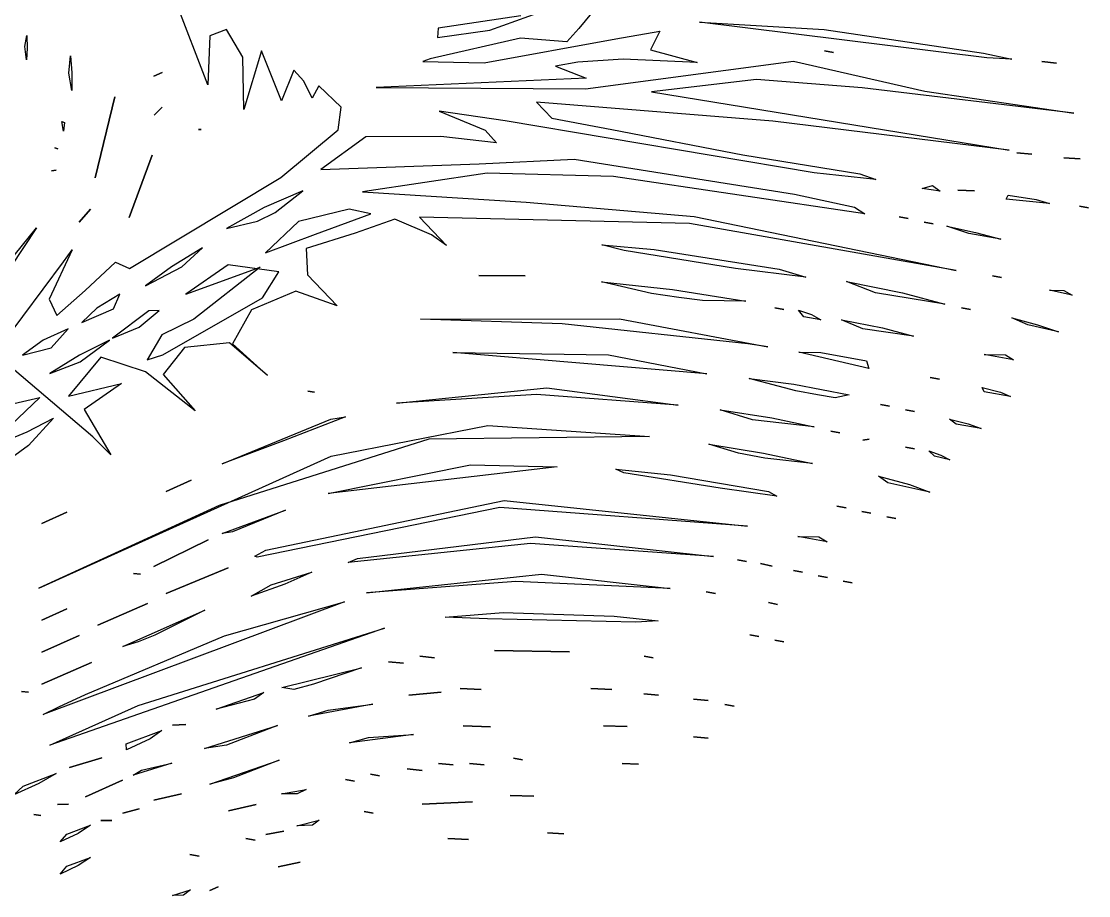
# Model space of a CAD drawing. Extents: x 11.5 to 31.3, y 131.8 to 144.7.
# Drawn here: x 24.59 to 31.28, y 132.23 to 137.71 of the extents above; entities that cross this region are included whole.
import ezdxf

# ---------------------------------------------------------------- set-up
doc = ezdxf.new("R2010")
doc.units = 0

msp = doc.modelspace()

# ---------------------------------------------------------------- linework, layer by layer
at = {"layer": 'Image'}
for p, q in [((27.5249, 137.649315), (28.632176, 138.050297)), ((25.756086, 137.306736), (25.555313, 137.833273)), ((27.719096, 137.739452), (27.201826, 137.662973)), ((28.162981, 137.757802), (28.083091, 137.660164)), ((30.640817, 137.477394), (28.839695, 137.7007)), ((28.839695, 137.7007), (29.620562, 137.654013)), ((25.874737, 137.654164), (25.76956, 137.614487)), ((25.977335, 137.481906), (25.874737, 137.654164)), ((27.201826, 137.662973), (27.196323, 137.603511)), ((27.196323, 137.603511), (27.5249, 137.649315)), ((28.083091, 137.660164), (28.006687, 137.57626)), ((28.314916, 137.595512), (28.589766, 137.643059)), ((28.589766, 137.643059), (28.532842, 137.526593)), ((29.620562, 137.654013), (30.620569, 137.505377)), ((24.609476, 137.548594), (24.622581, 137.616234)), ((24.622581, 137.616234), (24.625116, 137.537168)), ((25.76956, 137.614487), (25.756086, 137.306736)), ((27.717726, 137.599684), (27.150994, 137.469845)), ((27.489486, 137.445114), (28.314916, 137.595512)), ((28.006687, 137.57626), (27.717726, 137.599684)), ((24.61983, 137.463816), (24.609476, 137.548594)), ((24.609476, 137.548594), (24.609476, 137.548594)), ((24.625116, 137.537168), (24.61983, 137.463816)), ((26.093791, 137.520074), (25.983071, 137.153851)), ((26.218879, 137.207197), (26.093791, 137.520074)), ((28.532842, 137.526593), (28.824212, 137.447741)), ((29.622853, 137.521171), (29.679973, 137.510597)), ((29.679973, 137.510597), (29.622853, 137.521171)), ((29.622853, 137.521171), (29.622853, 137.521171)), ((30.620569, 137.505377), (30.796802, 137.468513)), ((24.8847, 137.380727), (24.896238, 137.489986)), ((24.896238, 137.489986), (24.904976, 137.381947)), ((25.983071, 137.153851), (25.977335, 137.481906)), ((27.150994, 137.469845), (27.104821, 137.453682)), ((27.104821, 137.453682), (27.489486, 137.445114)), ((28.076402, 137.449924), (27.937476, 137.424092)), ((28.360938, 137.468359), (28.076402, 137.449924)), ((28.125268, 137.282336), (29.427958, 137.455704)), ((28.824212, 137.447741), (28.360938, 137.468359)), ((29.427958, 137.455704), (30.251754, 137.268139)), ((30.796802, 137.468513), (30.640817, 137.477395)), ((30.640817, 137.477395), (30.640817, 137.477394)), ((30.985286, 137.453325), (31.077742, 137.444137)), ((31.077742, 137.444137), (30.985286, 137.453325)), ((30.985286, 137.453325), (30.985286, 137.453325)), ((24.903576, 137.273298), (24.8847, 137.380727)), ((24.8847, 137.380727), (24.8847, 137.380727)), ((24.904976, 137.381947), (24.903576, 137.273298)), ((25.418564, 137.36196), (25.47149, 137.384636)), ((25.47149, 137.384636), (25.418564, 137.36196)), ((26.296939, 137.399802), (26.218879, 137.207197)), ((26.359653, 137.330568), (26.296939, 137.399802)), ((27.937476, 137.424092), (28.12879, 137.349996)), ((25.418564, 137.36196), (25.418564, 137.36196)), ((26.410709, 137.223419), (26.359653, 137.330568)), ((26.453794, 137.30228), (26.410709, 137.223419)), ((26.593397, 137.168539), (26.453794, 137.30228)), ((28.12879, 137.349996), (26.812077, 137.290042)), ((29.197011, 137.340676), (28.53825, 137.263194)), ((29.858789, 137.288131), (29.197011, 137.340676)), ((25.051298, 136.726043), (25.174115, 137.233584)), ((25.174115, 137.233584), (25.051298, 136.726043)), ((26.812077, 137.290042), (28.125268, 137.282336)), ((28.53825, 137.263194), (30.780538, 136.897891)), ((31.185163, 137.129365), (29.858789, 137.288131)), ((30.251754, 137.268139), (31.185163, 137.129365)), ((25.421305, 137.118551), (25.471509, 137.167687)), ((25.471509, 137.167687), (25.421305, 137.118551)), ((26.574979, 137.026224), (26.593397, 137.168539)), ((29.298316, 137.079086), (27.817854, 137.199065)), ((27.817854, 137.199065), (27.913927, 137.098768)), ((25.421305, 137.118551), (25.421305, 137.118551)), ((27.620534, 137.081259), (27.208321, 137.142919)), ((27.208321, 137.142919), (27.495098, 137.022822)), ((27.913927, 137.098768), (28.289157, 137.027449)), ((24.841222, 137.078565), (24.858207, 137.072645)), ((24.852266, 137.016837), (24.841222, 137.078565)), ((24.841222, 137.078565), (24.841222, 137.078565)), ((24.858207, 137.072645), (24.852266, 137.016837)), ((25.697695, 137.028205), (25.714845, 137.028205)), ((25.714845, 137.028205), (25.697695, 137.028205)), ((25.697695, 137.028205), (25.697695, 137.028205)), ((29.558318, 136.755595), (27.620534, 137.081259)), ((30.780538, 136.897891), (29.298316, 137.079086)), ((26.215511, 136.727645), (26.574979, 137.026224)), ((26.74859, 136.98203), (26.465719, 136.778154)), ((27.217323, 136.984605), (26.74859, 136.98203)), ((27.567599, 136.945122), (27.217323, 136.984605)), ((27.495098, 137.022822), (27.567599, 136.945122)), ((28.289157, 137.027449), (29.111012, 136.868246)), ((24.797702, 136.913495), (24.81751, 136.905869)), ((24.81751, 136.905869), (24.797702, 136.913495)), ((24.797702, 136.913495), (24.797702, 136.913495)), ((25.263604, 136.477039), (25.408847, 136.86705)), ((25.408847, 136.86705), (25.263604, 136.477039)), ((27.458305, 136.811914), (28.054427, 136.842975)), ((28.054427, 136.842975), (28.605134, 136.75331)), ((29.111012, 136.868246), (29.844442, 136.750777)), ((30.829298, 136.882574), (30.921755, 136.873386)), ((30.921755, 136.873386), (30.829298, 136.882574)), ((30.829298, 136.882574), (30.829298, 136.882574)), ((31.122515, 136.850018), (31.226199, 136.844159)), ((31.226199, 136.844159), (31.122515, 136.850018)), ((31.122515, 136.850018), (31.122515, 136.850018)), ((24.77763, 136.769458), (24.805446, 136.773741)), ((24.805446, 136.773741), (24.77763, 136.769458)), ((24.77763, 136.769458), (24.77763, 136.769458)), ((26.465719, 136.778154), (27.458305, 136.811914)), ((25.051298, 136.726043), (25.051298, 136.726043)), ((25.266074, 136.157114), (26.215511, 136.727645)), ((27.50745, 136.753696), (26.725664, 136.637456)), ((28.300429, 136.732547), (27.50745, 136.753696)), ((29.87499, 136.498553), (28.300429, 136.732547)), ((28.605134, 136.75331), (29.43469, 136.622772)), ((29.945141, 136.714283), (29.558318, 136.755595)), ((29.844442, 136.750777), (29.945141, 136.714283)), ((26.352853, 136.642704), (26.110848, 136.539866)), ((26.178991, 136.507809), (26.352853, 136.642704)), ((26.725664, 136.637456), (27.75207, 136.572458)), ((30.234606, 136.658894), (30.300733, 136.676361)), ((30.34873, 136.64208), (30.234606, 136.658894)), ((30.234606, 136.658894), (30.234606, 136.658894)), ((30.300733, 136.676361), (30.34873, 136.64208)), ((30.459578, 136.648586), (30.563263, 136.642727)), ((30.563263, 136.642727), (30.459578, 136.648586)), ((30.459578, 136.648586), (30.459578, 136.648586)), ((27.75207, 136.572458), (28.806487, 136.482561)), ((29.43469, 136.622772), (29.810293, 136.541432)), ((30.761057, 136.591748), (30.774169, 136.616312)), ((31.032586, 136.564639), (30.761057, 136.591748)), ((30.761057, 136.591748), (30.761057, 136.591748)), ((30.774169, 136.616312), (30.950818, 136.590052)), ((30.950818, 136.590052), (31.032586, 136.564639)), ((24.951204, 136.44708), (25.020962, 136.528852)), ((25.020962, 136.528852), (24.951204, 136.44708)), ((26.110848, 136.539866), (25.875121, 136.407337)), ((26.067818, 136.453163), (26.178991, 136.507809)), ((26.64356, 136.529723), (26.324952, 136.452231)), ((26.43267, 136.371332), (26.778422, 136.499188)), ((26.778422, 136.499188), (26.64356, 136.529723)), ((29.810293, 136.541432), (29.87499, 136.498553)), ((31.221702, 136.547537), (31.278821, 136.536963)), ((31.278821, 136.536963), (31.221702, 136.547537)), ((31.221702, 136.547537), (31.221702, 136.547537)), ((24.951204, 136.44708), (24.951204, 136.44708)), ((25.263604, 136.477039), (25.263604, 136.477039)), ((25.875121, 136.407337), (26.067818, 136.453163)), ((26.324952, 136.452231), (26.119465, 136.256008)), ((26.928344, 136.466101), (26.680888, 136.379245)), ((27.159995, 136.367744), (26.928344, 136.466101)), ((28.776246, 136.439236), (27.084274, 136.479473)), ((27.084274, 136.479473), (27.252939, 136.300195)), ((30.449069, 136.144027), (28.776246, 136.439236)), ((28.806487, 136.482561), (30.449069, 136.144027)), ((30.090808, 136.480388), (30.147927, 136.469814)), ((30.147927, 136.469814), (30.090808, 136.480388)), ((30.090808, 136.480388), (30.090808, 136.480388)), ((30.246793, 136.446814), (30.303912, 136.43624)), ((30.303912, 136.43624), (30.246793, 136.446814)), ((30.246793, 136.446814), (30.246793, 136.446814)), ((24.683693, 136.412106), (24.400395, 135.98527)), ((24.542864, 136.237775), (24.683693, 136.412106)), ((26.119465, 136.256008), (26.43267, 136.371332)), ((26.680888, 136.379245), (26.374036, 136.282635)), ((26.43267, 136.371332), (26.43267, 136.371332)), ((27.252939, 136.300195), (27.159995, 136.367744)), ((30.527079, 136.376149), (30.389311, 136.421773)), ((30.389311, 136.421773), (30.569054, 136.38333)), ((30.727809, 136.341296), (30.527079, 136.376149)), ((30.527079, 136.376149), (30.527079, 136.376149)), ((30.569054, 136.38333), (30.727809, 136.341296)), ((28.366055, 136.26882), (28.227746, 136.305687)), ((28.227746, 136.305687), (28.554975, 136.275654)), ((24.906188, 136.273728), (24.763202, 135.965274)), ((24.852467, 136.198856), (24.906188, 136.273728)), ((25.723823, 136.286552), (25.528432, 136.168031)), ((25.594047, 136.167401), (25.723823, 136.286552)), ((26.374036, 136.282635), (26.381675, 136.116845)), ((29.064718, 136.15674), (28.366055, 136.26882)), ((28.554975, 136.275654), (29.338299, 136.151891)), ((24.470903, 135.684013), (24.852467, 136.198856)), ((24.987845, 136.019383), (25.179251, 136.197248)), ((25.179251, 136.197248), (25.266074, 136.157114)), ((25.528432, 136.168031), (25.365847, 136.049195)), ((25.365847, 136.049195), (25.594043, 136.167401)), ((25.594043, 136.167401), (25.594047, 136.167401)), ((25.883656, 136.17902), (25.618399, 135.995784)), ((25.618399, 135.995784), (26.085416, 136.165341)), ((26.085416, 136.165341), (25.66984, 135.840452)), ((26.202542, 136.136345), (25.883656, 136.17902)), ((26.100716, 135.97269), (26.202542, 136.136345)), ((26.381675, 136.116845), (26.567041, 135.923473)), ((27.456122, 136.112602), (27.746512, 136.109941)), ((27.746512, 136.109941), (27.456122, 136.112602)), ((27.456122, 136.112602), (27.456122, 136.112602)), ((29.50687, 136.101681), (29.064718, 136.15674)), ((29.064718, 136.15674), (29.064718, 136.15674)), ((29.338299, 136.151891), (29.50687, 136.101681)), ((30.675753, 136.11108), (30.732872, 136.100505)), ((30.732872, 136.100505), (30.675753, 136.11108)), ((30.675753, 136.11108), (30.675753, 136.11108)), ((28.538266, 135.999332), (28.224252, 136.073289)), ((28.224252, 136.073289), (28.669285, 136.024928)), ((28.669285, 136.024928), (29.128901, 135.952804)), ((29.942136, 136.004211), (29.760405, 136.074542)), ((29.760405, 136.074542), (30.111056, 136.003495)), ((24.763202, 135.965274), (24.809836, 135.862423)), ((24.809836, 135.862423), (24.987845, 136.019383)), ((25.205126, 135.996638), (25.060324, 135.908903)), ((25.165087, 135.904529), (25.205126, 135.996638)), ((25.475438, 135.615851), (26.100716, 135.97269)), ((26.308189, 136.015074), (26.030275, 135.898156)), ((26.567041, 135.923473), (26.308189, 136.015074)), ((28.71029, 135.975094), (28.538266, 135.999332)), ((28.858634, 135.955467), (28.71029, 135.975094)), ((30.377247, 135.932805), (29.942136, 136.004211)), ((29.942136, 136.004211), (29.942136, 136.004211)), ((30.111056, 136.003495), (30.377247, 135.932805)), ((31.03403, 136.020999), (31.122931, 136.019864)), ((31.174649, 135.990167), (31.03403, 136.020999)), ((31.03403, 136.020999), (31.03403, 136.020999)), ((31.122931, 136.019864), (31.174649, 135.990167)), ((25.060324, 135.908903), (24.967903, 135.81898)), ((24.967903, 135.81898), (25.165087, 135.904529)), ((25.387034, 135.892179), (25.160483, 135.719737)), ((25.165087, 135.904529), (25.165087, 135.904529)), ((25.326219, 135.788719), (25.452401, 135.894024)), ((25.452401, 135.894024), (25.387034, 135.892179)), ((26.030275, 135.898156), (25.911894, 135.684895)), ((29.128901, 135.952804), (28.858634, 135.955467)), ((29.31088, 135.909637), (29.368002, 135.899063)), ((29.368002, 135.899063), (29.31088, 135.909637)), ((29.31088, 135.909637), (29.31088, 135.909637)), ((29.493676, 135.853129), (29.458903, 135.895027)), ((29.458903, 135.895027), (29.541467, 135.868763)), ((30.480771, 135.909637), (30.53789, 135.899063)), ((30.53789, 135.899063), (30.480771, 135.909637)), ((30.480771, 135.909637), (30.480771, 135.909637)), ((25.66984, 135.840452), (25.46886, 135.741274)), ((27.090995, 135.83996), (28.338061, 135.841948)), ((27.977793, 135.809702), (27.090995, 135.83996)), ((28.338061, 135.841948), (29.267005, 135.665804)), ((29.600136, 135.834681), (29.493676, 135.853129)), ((29.493676, 135.853129), (29.493676, 135.853129)), ((29.541467, 135.868763), (29.600136, 135.834681)), ((29.864142, 135.779456), (29.728953, 135.834315)), ((29.728953, 135.834315), (29.985736, 135.785331)), ((30.897542, 135.80403), (30.797999, 135.847009)), ((30.797999, 135.847009), (30.959112, 135.803575)), ((24.880759, 135.779388), (24.725075, 135.708145)), ((24.775188, 135.660075), (24.880759, 135.779388)), ((25.160483, 135.719737), (25.326219, 135.788719)), ((29.142709, 135.685268), (27.977793, 135.809702)), ((30.181722, 135.733409), (29.864142, 135.779456)), ((29.864142, 135.779456), (29.864142, 135.779456)), ((29.985736, 135.785331), (30.181722, 135.733409)), ((31.089441, 135.760369), (30.897542, 135.80403)), ((30.897542, 135.80403), (30.897542, 135.80403)), ((30.959112, 135.803575), (31.089441, 135.760369)), ((24.725075, 135.708145), (24.594448, 135.612867)), ((25.140016, 135.707094), (24.952192, 135.613594)), ((24.957577, 135.571913), (25.140016, 135.707094)), ((25.46886, 135.741274), (25.377609, 135.585282)), ((25.891987, 135.690378), (25.610635, 135.662591)), ((26.131643, 135.487467), (25.891987, 135.690378)), ((24.594448, 135.612867), (24.775188, 135.660075)), ((24.775188, 135.660075), (24.775188, 135.660075)), ((25.610635, 135.662591), (25.476188, 135.491836)), ((25.911894, 135.684895), (26.131643, 135.487467)), ((28.885984, 135.497295), (27.292099, 135.631415)), ((27.292099, 135.631415), (28.269347, 135.615788)), ((29.267005, 135.665804), (29.142709, 135.685268)), ((29.89989, 135.531026), (29.462377, 135.632367)), ((29.462377, 135.632367), (29.599325, 135.630695)), ((29.599325, 135.630695), (29.886555, 135.579189)), ((25.036398, 135.102662), (24.487975, 135.567268)), ((24.952192, 135.613594), (24.767061, 135.499253)), ((24.767061, 135.499253), (24.957577, 135.571913)), ((25.086284, 135.601186), (24.883115, 135.357573)), ((24.957577, 135.571913), (24.957577, 135.571913)), ((25.365792, 135.508859), (25.086284, 135.601186)), ((25.377609, 135.585282), (25.475438, 135.615845)), ((25.475438, 135.615845), (25.475438, 135.615851)), ((28.269347, 135.615788), (28.885984, 135.497295)), ((29.886555, 135.579189), (29.89989, 135.531026)), ((30.624572, 135.618116), (30.757359, 135.616969)), ((30.80857, 135.585367), (30.624572, 135.618116)), ((30.624572, 135.618116), (30.624572, 135.618116)), ((30.757359, 135.616969), (30.80857, 135.585367)), ((25.677246, 135.265841), (25.365792, 135.508859)), ((25.476188, 135.491836), (25.677246, 135.265841)), ((28.885984, 135.497295), (28.885984, 135.497295)), ((29.89989, 135.531026), (29.89989, 135.531026)), ((24.883115, 135.357573), (25.21502, 135.436376)), ((25.21502, 135.436376), (24.981807, 135.274396)), ((29.443638, 135.390684), (29.151251, 135.467361)), ((29.151251, 135.467361), (29.42964, 135.431835)), ((29.42964, 135.431835), (29.776494, 135.364658)), ((30.285789, 135.473181), (30.342909, 135.462607)), ((30.342909, 135.462607), (30.285789, 135.473181)), ((30.285789, 135.473181), (30.285789, 135.473181)), ((26.383073, 135.387267), (26.426666, 135.382281)), ((26.426666, 135.382281), (26.383073, 135.387267)), ((26.383073, 135.387267), (26.383073, 135.387267)), ((26.93942, 135.312977), (27.883107, 135.410061)), ((27.81758, 135.366916), (26.93942, 135.312977)), ((28.704647, 135.300695), (27.81758, 135.366916)), ((27.883107, 135.410061), (28.704647, 135.300695)), ((29.578556, 135.365713), (29.443638, 135.390684)), ((29.689507, 135.346385), (29.578556, 135.365713)), ((29.776494, 135.364658), (29.689507, 135.346385)), ((30.624572, 135.3831), (30.611456, 135.411087)), ((30.611456, 135.411087), (30.725605, 135.382953)), ((30.789239, 135.354893), (30.624572, 135.3831)), ((30.624572, 135.3831), (30.624572, 135.3831)), ((30.725605, 135.382953), (30.789239, 135.354893)), ((24.486167, 135.298158), (24.704731, 135.349486)), ((24.704731, 135.349486), (24.525177, 135.176863)), ((26.93942, 135.312977), (26.93942, 135.312977)), ((29.97382, 135.305309), (30.030939, 135.294735)), ((30.030939, 135.294735), (29.97382, 135.305309)), ((29.97382, 135.305309), (29.97382, 135.305309)), ((24.981807, 135.274396), (25.148904, 134.989327)), ((26.62028, 135.22668), (26.231828, 135.076757)), ((26.527702, 135.211822), (26.62028, 135.22668)), ((29.170654, 135.207661), (28.967817, 135.272272)), ((28.967817, 135.272272), (29.293669, 135.221669)), ((29.293669, 135.221669), (29.558015, 135.164062)), ((30.129805, 135.271735), (30.186924, 135.26116)), ((30.186924, 135.26116), (30.129805, 135.271735)), ((30.129805, 135.271735), (30.129805, 135.271735)), ((24.625255, 135.133239), (24.790475, 135.218405)), ((24.790475, 135.218405), (24.633074, 135.048523)), ((25.847522, 134.933042), (26.527702, 135.211822)), ((26.53009, 134.981341), (27.5131, 135.174019)), ((27.5131, 135.174019), (28.525839, 135.103492)), ((29.558015, 135.164062), (29.170654, 135.207661)), ((29.170654, 135.207661), (29.170654, 135.207661)), ((30.449085, 135.181655), (30.406857, 135.212032)), ((30.406857, 135.212032), (30.524432, 135.183838)), ((30.604334, 135.154553), (30.449085, 135.181655)), ((30.449085, 135.181655), (30.449085, 135.181655)), ((30.524432, 135.183838), (30.604334, 135.154553)), ((24.360889, 135.023658), (24.625255, 135.133239)), ((25.148904, 134.989327), (25.036398, 135.102662)), ((27.141749, 135.088176), (25.828568, 134.671534)), ((28.525839, 135.103492), (27.141749, 135.088176)), ((29.661847, 135.137444), (29.718968, 135.126869)), ((29.718968, 135.126869), (29.661847, 135.137444)), ((29.661847, 135.137444), (29.661847, 135.137444)), ((24.633074, 135.048523), (24.398015, 134.87615)), ((26.231828, 135.076757), (25.847522, 134.933042)), ((29.084215, 134.999721), (28.898735, 135.056428)), ((28.898735, 135.056428), (29.241307, 134.999748)), ((29.864142, 135.080935), (29.902259, 135.086681)), ((29.902259, 135.086681), (29.864142, 135.080935)), ((29.864142, 135.080935), (29.864142, 135.080935)), ((30.129805, 135.036723), (30.186924, 135.026148)), ((30.186924, 135.026148), (30.129805, 135.036723)), ((30.129805, 135.036723), (30.129805, 135.036723)), ((24.698535, 134.15389), (26.53009, 134.981341)), ((29.249357, 134.96885), (29.084215, 134.999721)), ((29.241307, 134.999748), (29.546618, 134.935337)), ((29.546618, 134.935337), (29.249357, 134.96885)), ((30.3126, 134.980219), (30.276334, 135.01367)), ((30.276334, 135.01367), (30.352834, 134.987386)), ((30.409216, 134.957519), (30.3126, 134.980219)), ((30.3126, 134.980219), (30.3126, 134.980219)), ((30.352834, 134.987386), (30.409216, 134.957519)), ((25.847522, 134.933042), (25.847522, 134.933042)), ((26.51046, 134.746822), (27.403016, 134.926673)), ((27.947966, 134.914096), (26.51046, 134.746822)), ((27.403016, 134.926673), (27.947966, 134.914096)), ((28.364835, 134.876963), (28.31488, 134.898784)), ((28.31488, 134.898784), (28.658085, 134.865005)), ((25.496556, 134.759627), (25.652694, 134.831148)), ((25.652694, 134.831148), (25.496556, 134.759627)), ((28.969762, 134.780643), (28.364835, 134.876963)), ((28.658085, 134.865005), (29.270945, 134.760495)), ((30.020127, 134.814562), (29.960813, 134.85547)), ((29.960813, 134.85547), (30.156546, 134.802409)), ((25.496556, 134.759627), (25.496556, 134.759627)), ((29.325053, 134.730473), (28.969762, 134.780643)), ((28.969762, 134.780643), (28.969762, 134.780643)), ((29.270945, 134.760495), (29.325053, 134.730473)), ((30.284069, 134.755425), (30.020127, 134.814562)), ((30.020127, 134.814562), (30.020127, 134.814562)), ((30.156546, 134.802409), (30.284069, 134.755425)), ((26.120497, 134.392627), (27.615177, 134.704176)), ((26.51046, 134.746822), (26.51046, 134.746822)), ((27.615177, 134.704176), (29.139391, 134.541913)), ((25.828568, 134.671534), (24.698535, 134.15389)), ((24.716629, 134.558186), (24.872768, 134.629708)), ((24.872768, 134.629708), (24.716629, 134.558186)), ((25.847522, 134.495673), (26.244871, 134.64198)), ((26.244871, 134.64198), (25.911951, 134.507341)), ((27.588481, 134.660083), (26.065355, 134.347129)), ((29.139391, 134.541913), (27.588481, 134.660083)), ((29.700841, 134.667417), (29.757965, 134.656843)), ((29.757965, 134.656843), (29.700841, 134.667417)), ((29.700841, 134.667417), (29.700841, 134.667417)), ((29.856832, 134.633844), (29.91395, 134.623269)), ((29.91395, 134.623269), (29.856832, 134.633844)), ((29.856832, 134.633844), (29.856832, 134.633844)), ((24.716629, 134.558186), (24.716629, 134.558186)), ((30.012817, 134.60027), (30.069936, 134.589696)), ((30.069936, 134.589696), (30.012817, 134.60027)), ((30.012817, 134.60027), (30.012817, 134.60027)), ((25.911951, 134.507341), (25.847522, 134.495673)), ((25.418563, 134.290554), (25.759826, 134.457143)), ((25.759826, 134.457143), (25.418563, 134.290554)), ((27.780186, 134.434714), (26.637613, 134.315046)), ((26.696107, 134.340599), (27.811072, 134.475574)), ((28.927518, 134.351336), (27.780186, 134.434714)), ((27.811072, 134.475574), (28.927518, 134.351336)), ((29.454681, 134.476615), (29.58747, 134.475468)), ((29.63868, 134.443865), (29.454681, 134.476615)), ((29.454681, 134.476615), (29.454681, 134.476615)), ((29.58747, 134.475468), (29.63868, 134.443865)), ((26.051748, 134.354037), (26.120491, 134.392632)), ((26.065355, 134.347129), (26.051748, 134.354037)), ((26.120491, 134.392632), (26.120497, 134.392627)), ((25.418563, 134.290554), (25.418563, 134.290554)), ((26.637613, 134.315046), (26.696107, 134.340599)), ((29.076904, 134.331683), (29.134024, 134.321109)), ((29.134024, 134.321109), (29.076904, 134.331683)), ((29.076904, 134.331683), (29.076904, 134.331683)), ((29.220978, 134.308363), (29.294071, 134.291655)), ((29.294071, 134.291655), (29.220978, 134.308363)), ((29.220978, 134.308363), (29.220978, 134.308363)), ((25.291174, 134.245766), (25.334771, 134.240781)), ((25.334771, 134.240781), (25.291174, 134.245766)), ((25.291174, 134.245766), (25.291174, 134.245766)), ((25.496556, 134.120729), (25.885293, 134.280601)), ((25.885293, 134.280601), (25.496556, 134.120729)), ((26.153726, 134.175726), (26.409144, 134.25316)), ((26.409144, 134.25316), (26.240628, 134.178773)), ((26.751725, 134.124769), (27.849142, 134.241223)), ((27.849142, 134.241223), (28.655257, 134.15271)), ((29.427871, 134.264535), (29.48499, 134.25396)), ((29.48499, 134.25396), (29.427871, 134.264535)), ((29.427871, 134.264535), (29.427871, 134.264535)), ((29.583859, 134.23096), (29.640976, 134.220386)), ((29.640976, 134.220386), (29.583859, 134.23096)), ((29.583859, 134.23096), (29.583859, 134.23096)), ((24.698535, 134.15389), (24.698535, 134.15389)), ((26.240628, 134.178773), (26.02866, 134.102863)), ((26.02866, 134.102863), (26.153726, 134.175726)), ((26.153726, 134.175726), (26.153726, 134.175726)), ((27.687366, 134.194849), (26.751725, 134.124769)), ((28.655257, 134.15271), (27.687366, 134.194849)), ((29.739841, 134.197388), (29.79696, 134.186813)), ((29.79696, 134.186813), (29.739841, 134.197388)), ((29.739841, 134.197388), (29.739841, 134.197388)), ((25.496556, 134.120729), (25.496556, 134.120729)), ((26.751725, 134.124769), (26.751725, 134.124769)), ((28.881923, 134.13024), (28.939043, 134.119666)), ((28.939043, 134.119666), (28.881923, 134.13024)), ((28.881923, 134.13024), (28.881923, 134.13024)), ((24.716629, 133.953866), (24.872768, 134.025387)), ((24.872768, 134.025387), (24.716629, 133.953866)), ((26.614071, 134.069209), (24.723911, 133.362422)), ((25.067596, 133.921261), (25.378081, 134.057394)), ((25.378081, 134.057394), (25.067596, 133.921261)), ((25.861984, 133.854891), (26.614071, 134.069209)), ((29.271886, 134.063096), (29.329005, 134.052522)), ((29.329005, 134.052522), (29.271886, 134.063096)), ((29.271886, 134.063096), (29.271886, 134.063096)), ((24.716629, 133.953866), (24.716629, 133.953866)), ((25.223582, 133.788211), (25.73789, 134.01594)), ((25.73789, 134.01594), (25.425451, 133.859514)), ((27.244348, 133.972156), (27.608098, 134.001217)), ((27.510425, 133.961979), (27.244348, 133.972156)), ((28.440775, 133.941301), (27.510425, 133.961979)), ((27.608098, 134.001217), (28.30403, 133.978035)), ((28.30403, 133.978035), (28.580665, 133.948127)), ((26.86508, 133.902409), (24.766515, 133.170204)), ((25.067596, 133.921261), (25.067596, 133.921261)), ((25.321083, 133.418056), (26.86508, 133.902409)), ((28.580665, 133.948127), (28.440775, 133.941301)), ((28.440775, 133.941301), (28.440775, 133.941301)), ((24.716629, 133.753), (24.949846, 133.856523)), ((24.949846, 133.856523), (24.716629, 133.753)), ((24.989603, 133.487897), (25.861984, 133.854891)), ((25.320521, 133.818183), (25.223582, 133.788211)), ((25.425451, 133.859514), (25.320521, 133.818183)), ((29.154896, 133.861625), (29.212014, 133.851045)), ((29.212014, 133.851045), (29.154896, 133.861625)), ((29.154896, 133.861625), (29.154896, 133.861625)), ((29.31088, 133.828051), (29.367999, 133.817472)), ((29.367999, 133.817472), (29.31088, 133.828051)), ((29.31088, 133.828051), (29.31088, 133.828051)), ((24.716629, 133.753), (24.716629, 133.753)), ((27.55361, 133.7628), (28.024264, 133.755147)), ((28.024264, 133.755147), (27.55361, 133.7628)), ((27.55361, 133.7628), (27.55361, 133.7628)), ((24.716629, 133.552049), (25.027115, 133.688182)), ((25.027115, 133.688182), (24.716629, 133.552049)), ((26.890674, 133.693153), (26.983131, 133.683966)), ((26.983131, 133.683966), (26.890674, 133.693153)), ((26.890674, 133.693153), (26.890674, 133.693153)), ((27.085655, 133.726725), (27.178112, 133.717538)), ((27.178112, 133.717538), (27.085655, 133.726725)), ((27.085655, 133.726725), (27.085655, 133.726725)), ((28.491959, 133.727466), (28.549075, 133.716885)), ((28.549075, 133.716885), (28.491959, 133.727466)), ((28.491959, 133.727466), (28.491959, 133.727466)), ((26.219937, 133.531627), (26.720961, 133.654338)), ((26.720961, 133.654338), (26.419221, 133.55269)), ((24.716629, 133.552049), (24.716629, 133.552049)), ((26.419221, 133.55269), (26.297013, 133.518904)), ((24.589242, 133.507209), (24.632835, 133.502223)), ((24.632835, 133.502223), (24.589242, 133.507209)), ((24.589242, 133.507209), (24.589242, 133.507209)), ((24.822804, 133.410825), (24.989603, 133.487897)), ((25.808526, 133.396527), (26.10909, 133.501052)), ((26.10909, 133.501052), (26.050435, 133.458067)), ((26.297013, 133.518904), (26.219937, 133.531627)), ((26.219937, 133.531627), (26.219937, 133.531627)), ((27.017412, 133.482444), (27.219301, 133.50166)), ((27.219301, 133.50166), (27.017412, 133.482444)), ((27.017412, 133.482444), (27.017412, 133.482444)), ((27.339131, 133.526181), (27.470194, 133.518224)), ((27.470194, 133.518224), (27.339131, 133.526181)), ((27.339131, 133.526181), (27.339131, 133.526181)), ((28.158053, 133.526181), (28.289106, 133.518224)), ((28.289106, 133.518224), (28.158053, 133.526181)), ((28.158053, 133.526181), (28.158053, 133.526181)), ((28.489522, 133.491707), (28.58198, 133.482521)), ((28.58198, 133.482521), (28.489522, 133.491707)), ((28.489522, 133.491707), (28.489522, 133.491707)), ((24.766515, 133.170204), (25.321083, 133.418056)), ((25.321083, 133.418056), (25.321083, 133.418056)), ((26.050435, 133.458067), (25.808526, 133.396527)), ((26.792441, 133.426751), (26.389012, 133.35111)), ((26.51046, 133.389487), (26.792441, 133.426751)), ((28.801495, 133.458132), (28.893951, 133.448945)), ((28.893951, 133.448945), (28.801495, 133.458132)), ((28.801495, 133.458132), (28.801495, 133.458132)), ((28.998911, 133.425258), (29.056028, 133.414677)), ((29.056028, 133.414677), (28.998911, 133.425258)), ((28.998911, 133.425258), (28.998911, 133.425258)), ((24.723911, 133.362422), (24.822804, 133.410825)), ((25.808526, 133.396527), (25.808526, 133.396527)), ((26.389012, 133.35111), (26.51046, 133.389491)), ((26.51046, 133.389491), (26.51046, 133.389487)), ((25.535552, 133.295949), (25.618344, 133.300346)), ((25.618344, 133.300346), (25.535552, 133.295949)), ((25.535552, 133.295949), (25.535552, 133.295949)), ((25.735912, 133.149451), (26.193071, 133.293263)), ((26.193071, 133.293263), (25.873678, 133.169475)), ((27.358631, 133.291668), (27.528044, 133.284298)), ((27.528044, 133.284298), (27.358631, 133.291668)), ((27.358631, 133.291668), (27.358631, 133.291668)), ((28.236581, 133.292118), (28.385147, 133.286778)), ((28.385147, 133.286778), (28.236581, 133.292118)), ((28.236581, 133.292118), (28.236581, 133.292118)), ((25.244152, 133.179467), (25.46966, 133.262126)), ((25.46966, 133.262126), (25.39618, 133.208733)), ((27.047418, 133.237077), (26.645937, 133.184666)), ((26.645937, 133.184666), (26.763936, 133.218334)), ((26.763936, 133.218339), (27.047418, 133.237077)), ((26.763936, 133.218334), (26.763936, 133.218339)), ((28.801495, 133.223006), (28.893951, 133.213819)), ((28.893951, 133.213819), (28.801495, 133.223006)), ((28.801495, 133.223006), (28.801495, 133.223006)), ((25.246686, 133.140707), (25.244152, 133.179467)), ((25.244152, 133.179467), (25.244152, 133.179467)), ((25.39618, 133.208733), (25.246686, 133.140707)), ((25.873678, 133.169475), (25.735912, 133.149451)), ((25.735912, 133.149451), (25.735912, 133.149451)), ((24.88974, 133.029583), (25.093512, 133.090894)), ((25.093512, 133.090894), (24.889743, 133.029583)), ((27.673038, 133.089417), (27.730154, 133.078836)), ((27.730154, 133.078836), (27.673038, 133.089417)), ((27.673038, 133.089417), (27.673038, 133.089417)), ((24.889743, 133.029583), (24.88974, 133.029583)), ((25.530636, 133.057903), (25.288619, 132.981542)), ((25.288619, 132.981542), (25.340572, 133.013267)), ((25.340572, 133.013267), (25.530636, 133.057903)), ((25.76953, 132.925378), (26.204199, 133.075075)), ((26.204199, 133.075075), (25.918429, 132.965964)), ((27.007662, 133.021558), (27.100119, 133.012371)), ((27.100119, 133.012371), (27.007662, 133.021558)), ((27.007662, 133.021558), (27.007662, 133.021558)), ((27.202646, 133.055137), (27.295102, 133.04595)), ((27.295102, 133.04595), (27.202646, 133.055137)), ((27.202646, 133.055137), (27.202646, 133.055137)), ((27.397625, 133.055137), (27.490081, 133.04595)), ((27.490081, 133.04595), (27.397625, 133.055137)), ((27.397625, 133.055137), (27.397625, 133.055137)), ((28.353778, 133.056169), (28.457445, 133.050353)), ((28.457445, 133.050353), (28.353778, 133.056169)), ((28.353778, 133.056169), (28.353778, 133.056169)), ((24.599641, 132.91291), (24.807246, 132.991717)), ((24.807246, 132.991717), (24.698492, 132.929627)), ((24.989603, 132.846587), (25.222821, 132.950111)), ((25.222821, 132.950111), (24.989603, 132.846587)), ((25.918429, 132.965964), (25.76953, 132.925378)), ((26.620137, 132.955172), (26.677254, 132.944593)), ((26.677254, 132.944593), (26.620137, 132.955172)), ((26.620137, 132.955172), (26.620137, 132.955172)), ((26.776122, 132.988682), (26.83324, 132.978103)), ((26.83324, 132.978103), (26.776122, 132.988682)), ((26.776122, 132.988682), (26.776122, 132.988682)), ((24.698492, 132.929627), (24.540313, 132.859178)), ((24.540313, 132.859178), (24.599641, 132.91291)), ((24.599641, 132.91291), (24.599641, 132.91291)), ((25.76953, 132.925378), (25.76953, 132.925378)), ((26.217987, 132.865098), (26.372533, 132.892442)), ((26.372533, 132.892442), (26.316721, 132.864345)), ((24.989603, 132.846587), (24.989603, 132.846587)), ((25.418563, 132.82584), (25.592213, 132.865487)), ((25.592213, 132.865487), (25.418563, 132.82584)), ((25.418563, 132.82584), (25.418563, 132.82584)), ((26.316721, 132.864345), (26.217987, 132.865098)), ((26.217987, 132.865098), (26.217987, 132.865098)), ((27.099895, 132.801033), (27.416653, 132.814266)), ((27.416653, 132.814266), (27.099895, 132.801033)), ((27.651638, 132.85561), (27.800204, 132.85027)), ((27.800204, 132.85027), (27.651638, 132.85561)), ((27.651638, 132.85561), (27.651638, 132.85561)), ((24.814121, 132.797932), (24.882955, 132.799719)), ((24.882955, 132.799719), (24.814121, 132.797932)), ((24.814121, 132.797932), (24.814121, 132.797932)), ((25.223582, 132.743981), (25.325819, 132.771094)), ((25.325819, 132.771094), (25.223582, 132.743981)), ((25.886518, 132.758686), (26.06017, 132.798334)), ((26.06017, 132.798334), (25.886518, 132.758686)), ((25.886518, 132.758686), (25.886518, 132.758686)), ((26.737126, 132.75372), (26.794244, 132.743141)), ((26.794244, 132.743141), (26.737126, 132.75372)), ((26.737126, 132.75372), (26.737126, 132.75372)), ((27.099895, 132.801033), (27.099895, 132.801033)), ((24.667234, 132.734942), (24.71083, 132.729955)), ((24.71083, 132.729955), (24.667234, 132.734942)), ((24.667234, 132.734942), (24.667234, 132.734942)), ((25.087094, 132.697189), (25.155941, 132.698976)), ((25.155941, 132.698976), (25.087094, 132.697189)), ((25.087094, 132.697189), (25.087094, 132.697189)), ((25.223582, 132.743981), (25.223582, 132.743981)), ((26.315478, 132.663619), (26.455775, 132.700771)), ((26.455775, 132.700771), (26.412376, 132.669201)), ((24.944309, 132.616732), (24.83046, 132.56379)), ((24.83046, 132.56379), (24.872615, 132.613297)), ((24.872615, 132.613297), (25.022311, 132.667957)), ((24.872615, 132.613297), (24.872615, 132.613297)), ((25.022311, 132.667957), (24.944309, 132.616732)), ((26.120497, 132.609652), (26.234129, 132.630308)), ((26.234129, 132.630308), (26.120497, 132.609652)), ((26.412376, 132.669201), (26.315478, 132.663619)), ((26.315478, 132.663619), (26.315478, 132.663619)), ((27.885821, 132.61972), (27.989489, 132.613903)), ((27.989489, 132.613903), (27.885821, 132.61972)), ((27.885821, 132.61972), (27.885821, 132.61972)), ((25.996196, 132.585871), (26.053313, 132.57529)), ((26.053313, 132.57529), (25.996196, 132.585871)), ((25.996196, 132.585871), (25.996196, 132.585871)), ((26.120497, 132.609652), (26.120497, 132.609652)), ((27.261137, 132.58602), (27.39219, 132.578062)), ((27.39219, 132.578062), (27.261137, 132.58602)), ((27.261137, 132.58602), (27.261137, 132.58602)), ((25.645229, 132.485164), (25.702345, 132.474584)), ((25.702345, 132.474584), (25.645229, 132.485164)), ((25.645229, 132.485164), (25.645229, 132.485164)), ((24.944309, 132.415242), (24.83046, 132.3623)), ((24.83046, 132.3623), (24.872615, 132.411808)), ((24.872615, 132.411808), (25.022311, 132.466467)), ((24.872615, 132.411808), (24.872615, 132.411808)), ((25.022311, 132.466467), (24.944309, 132.415242)), ((26.198488, 132.407892), (26.336838, 132.437292)), ((26.336838, 132.437292), (26.198488, 132.407892)), ((26.198488, 132.407892), (26.198488, 132.407892)), ((25.76953, 132.258773), (25.822455, 132.281448)), ((25.822455, 132.281448), (25.76953, 132.258773)), ((25.535552, 132.227184), (25.647415, 132.262607)), ((25.60491, 132.230355), (25.535552, 132.227184)), ((25.535552, 132.227184), (25.535552, 132.227184)), ((25.647415, 132.262607), (25.60491, 132.230355)), ((25.76953, 132.258773), (25.76953, 132.258773))]:
    msp.add_line(p, q, dxfattribs=at)

doc.saveas('drawing.dxf')
